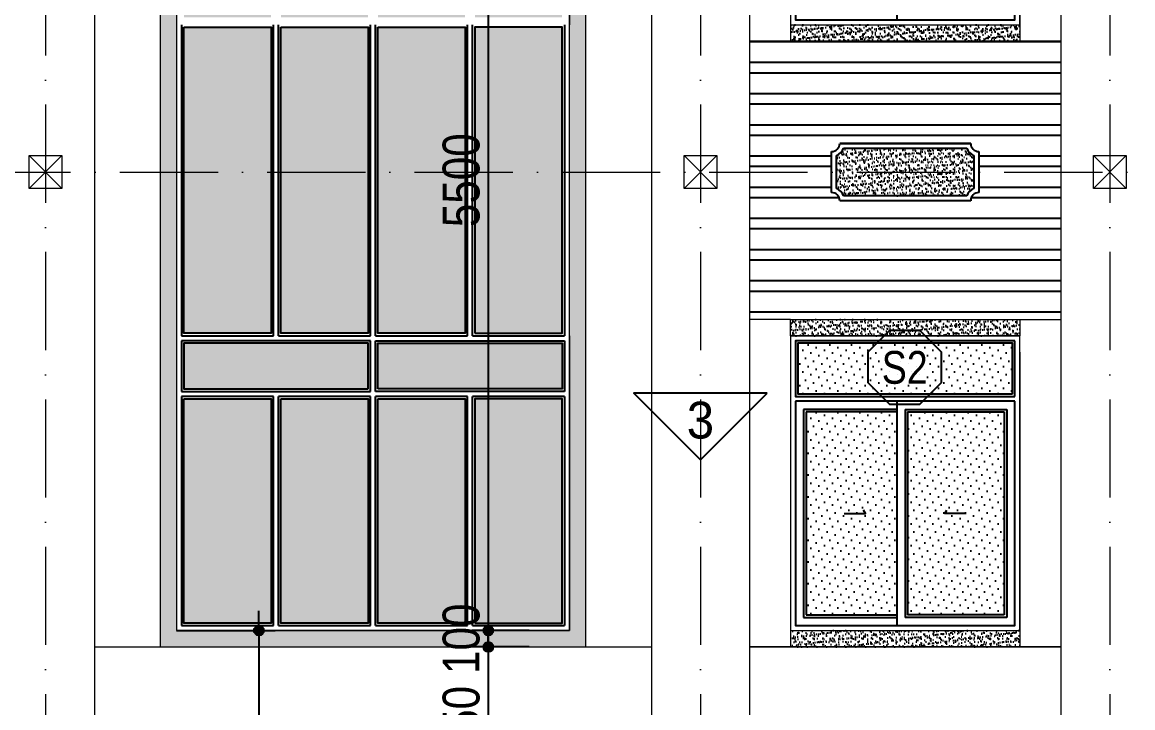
# Model space of a CAD drawing. Extents: x -1107188 to -523840, y 39692 to 514392.
# Drawn here: x -1084518 to -1077736, y 413330 to 417517 of the extents above; entities that cross this region are included whole.
import ezdxf
from ezdxf.enums import TextEntityAlignment as Align

# ---------------------------------------------------------------- set-up
doc = ezdxf.new("R2010")
doc.units = 0
doc.linetypes.add('ACAD_ISO10W100', pattern=[18, 12, -3, 0, -3])
doc.layers.get('DEFPOINTS').update_dxf_attribs({"linetype": 'CONTINUOUS'})
for name, color, linetype in [('009', 251, 'CONTINUOUS'), ('DIM', 1, 'CONTINUOUS'), ('DOOR', 20, 'CONTINUOUS'), ('HACTH', 8, 'CONTINUOUS'), ('HATCH', 8, 'CONTINUOUS'), ('KINH 1', 142, 'CONTINUOUS'), ('netthay', 2, 'CONTINUOUS'), ('TAGS', 60, 'CONTINUOUS')]:
    doc.layers.add(name, color=color, linetype=linetype)
doc.layers.add('NET-THAY', color=2, linetype='CONTINUOUS', lineweight=13)
doc.layers.add('TRUC', color=24, linetype='CONTINUOUS', lineweight=0)
doc.styles.add('AVO', font='')
doc.styles.add('HEL-CONDENSE', font='')
doc.styles.add('VNI-HELVE-CONDENSEN', font='')
doc.styles.get('AVO').set_extended_font_data('VNI-Avo')
doc.styles.get('HEL-CONDENSE').set_extended_font_data('VNI-Helve-Condense')
doc.styles.get('VNI-HELVE-CONDENSEN').set_extended_font_data('VNI-Helve-Condense')
doc.dimstyles.new('D100', dxfattribs={"dimtxt": 225, "dimasz": 1.2, "dimexe": 100, "dimexo": 0, "dimgap": 50, "dimtad": 1, "dimdec": 0, "dimzin": 13, "dimdsep": 46, "dimtxsty": 'HEL-CONDENSE', "dimblk": 'D50', "dimcen": 0, "dimclrd": 1, "dimclre": 1, "dimclrt": 7, "dimadec": 0, "dimazin": 0, "dimtfac": 1, "dimtdec": 0, "dimtmove": 0, "dimatfit": 3, "dimldrblk": 'D50', "dimfxl": 1, "dimtolj": 1, "dimtzin": 13, "dimarcsym": 0})
pattern_1 = [(37.5, (-2396478.653, 162683.128), (-1.2000235, 36.7059928), [0, -28.956, 0, -32.385, 0, -30.95625]), (7.5, (-2396478.653, 162683.13), (33.7142462, 53.7618825), [0, -15.621, 0, -26.0985, 0, -10.00125]), (327.5, (-2396502.085, 162683.128), (59.3244278, 0.10778885), [0, -9.525, 0, -34.29, 0, -44.7675]), (317.5, (-2396502.085, 162683.13), (57.266734, 16.7196992), [0, -4.7625, 0, -22.479, 0, -25.7175])]

# ---------------------------------------------------------------- blocks, each defined once
blk = doc.blocks.new('KH-CUADI')
at = {"layer": 'TAGS'}
blk.add_lwpolyline([(-124.3, 300), (-300, 124.3), (-300, -124.3), (-124.3, -300), (124.3, -300), (300, -124.3), (300, 124.3), (124.3, 300)], close=True, dxfattribs=at)
at = {"layer": 'TAGS', "style": 'VNI-HELVE-CONDENSEN'}
blk.add_attdef('D', text='', height=300, dxfattribs=at).set_placement((0, 0), align=Align.MIDDLE)
blk = doc.blocks.new('A$C5F62150E')
at = {"layer": 'KINH 1'}
h = blk.add_hatch(dxfattribs=at)
h.set_pattern_fill('DOTS', color=256, scale=750, angle=45, style=0)
h.set_pattern_definition([(45, (0, 0), (-16.5728, 49.71845), [0, -46.875])])
h.paths.add_polyline_path([(2528.9, 1072.2), (1218.9, 1072.2), (1218.9, 762.2), (2528.9, 762.2)])
h.paths.add_polyline_path([(1823.9, 652.2), (1268.9, 652.2), (1268.9, -587.8), (1823.9, -587.8)])
h.paths.add_polyline_path([(2478.9, 652.2), (1888.9, 652.2), (1888.9, -587.8), (2478.9, -587.8)])
at = {"layer": 'DOOR'}
for p, q in [((2543.9, 747.2), (2543.9, 1087.2)), ((2543.9, 717.2), (1203.9, 717.2)), ((1823.9, 717.2), (1823.9, -652.8)), ((1823.9, 667.2), (1253.9, 667.2)), ((1253.9, 667.2), (1253.9, -602.8)), ((1873.9, 667.2), (1873.9, -602.8)), ((1873.9, 667.2), (2493.9, 667.2)), ((2493.9, 667.2), (2493.9, -602.8)), ((1253.9, -602.8), (1823.9, -602.8)), ((2493.9, -602.8), (1873.9, -602.8))]:
    blk.add_line(p, q, dxfattribs=at)
at = {"layer": 'DOOR', "color": 8}
for p, q in [((1823.9, 652.2), (1268.9, 652.2)), ((1268.9, 652.2), (1268.9, -587.8)), ((1888.9, 652.2), (1888.9, -587.8)), ((1888.9, 652.2), (2478.9, 652.2)), ((2478.9, 652.2), (2478.9, -587.8)), ((1268.9, -587.8), (1823.9, -587.8)), ((2478.9, -587.8), (1888.9, -587.8))]:
    blk.add_line(p, q, dxfattribs=at)
at = {"layer": 'DOOR'}
for points in [[(2543.9, 1087.2), (1203.9, 1087.2), (1203.9, 747.2), (2543.9, 747.2)], [(1203.9, 717.2), (1203.9, -652.8), (2543.9, -652.8), (2543.9, 717.2)], [(1501.6, 32.3), (1632, 32.3), (1618.7, 53)], [(2246.2, 32.3), (2115.8, 32.3), (2129.1, 53)]]:
    blk.add_lwpolyline(points, dxfattribs=at)
at = {"layer": 'DOOR', "color": 8}
blk.add_lwpolyline([(2528.9, 762.2), (2528.9, 1072.2), (1218.9, 1072.2), (1218.9, 762.2), (2528.9, 762.2)], close=True, dxfattribs=at)
at = {"layer": 'NET-THAY'}
for p, q in [((1173.9, 1117.2), (2573.9, 1117.2)), ((2573.9, -682.8), (2573.9, 1117.2)), ((1173.9, -682.8), (2573.9, -682.8))]:
    blk.add_line(p, q, dxfattribs=at)
blk.add_lwpolyline([(1173.9, 1117.2), (1173.9, -682.8)], dxfattribs=at)
at = {"layer": 'TAGS', "linetype": 'Continuous'}
ref = blk.add_blockref('KH-CUADI', (1871, 924.3), dxfattribs=dict(at, xscale=0.75, yscale=0.75, zscale=0.75, rotation=180))
ref.add_attrib('D', 'S2', dxfattribs={"color": 7, "height": 200, "style": 'VNI-HELVE-CONDENSEN'}).set_placement((1871, 924.3), align=Align.MIDDLE)
blk = doc.blocks.new('D50')
at = {"layer": 'DIM'}
blk.add_hatch(color=256, dxfattribs=at).paths.add_polyline_path([(25, 0, 1), (-25, 0, 1)])
blk.add_line((25, 0), (100, 0), dxfattribs=at)
blk.add_circle((0, 0), 25, dxfattribs=at)
blk = doc.blocks.new('*D869')
at = {"layer": 'DEFPOINTS', "color": 0, "linetype": 'Continuous', "transparency": 16777216}
for p in [(-1081421.1, 419301.6), (-1081671.5, 413801.6), (-1081421.1, 413801.6)]:
    blk.add_point(p, dxfattribs=at)
at = {"layer": 'DIM', "color": 1, "linetype": 'Continuous', "lineweight": -2, "transparency": 16777216}
for p, q in [((-1081421.1, 419301.6), (-1081771.5, 419301.6)), ((-1081671.5, 419300.4), (-1081671.5, 413802.8)), ((-1081421.1, 413801.6), (-1081771.5, 413801.6))]:
    blk.add_line(p, q, dxfattribs=at)
at = {"layer": 'DIM', "color": 1, "linetype": 'Continuous', "lineweight": -2, "transparency": 16777216, "xscale": 1.199999999999999, "yscale": 1.199999999999999, "zscale": 1.199999999999999}
for p, rotation in [((-1081671.5, 419301.6), 90), ((-1081671.5, 413801.6), 270)]:
    blk.add_blockref('D50', p, dxfattribs=dict(at, rotation=rotation))
at = {"layer": 'DIM', "color": 7, "linetype": 'Continuous', "transparency": 16777216, "insert": (-1081836.4, 416551.6), "char_height": 225, "attachment_point": 5, "rotation": 90, "style": 'HEL-CONDENSE'}
blk.add_mtext('\\A1;5500', dxfattribs=at)
blk = doc.blocks.new('*D870')
at = {"layer": 'DEFPOINTS', "color": 0, "linetype": 'Continuous', "transparency": 16777216}
for p in [(-1081421.1, 413801.6), (-1081671.5, 413701.6), (-1081421.1, 413701.6)]:
    blk.add_point(p, dxfattribs=at)
at = {"layer": 'DIM', "color": 1, "linetype": 'Continuous', "lineweight": -2, "transparency": 16777216}
for p, q in [((-1081421.1, 413801.6), (-1081771.5, 413801.6)), ((-1081671.5, 413802.8), (-1081671.5, 413804)), ((-1081671.5, 413801.6), (-1081671.5, 413701.6)), ((-1081421.1, 413701.6), (-1081771.5, 413701.6)), ((-1081671.5, 413700.4), (-1081671.5, 413699.2))]:
    blk.add_line(p, q, dxfattribs=at)
at = {"layer": 'DIM', "color": 1, "linetype": 'Continuous', "lineweight": -2, "transparency": 16777216, "xscale": 1.199999999999999, "yscale": 1.199999999999999, "zscale": 1.199999999999999}
for p, rotation in [((-1081671.5, 413801.6), 270), ((-1081671.5, 413701.6), 90)]:
    blk.add_blockref('D50', p, dxfattribs=dict(at, rotation=rotation))
at = {"layer": 'DIM', "color": 7, "linetype": 'Continuous', "transparency": 16777216, "insert": (-1081836.4, 413751.6), "char_height": 225, "attachment_point": 5, "rotation": 90, "style": 'HEL-CONDENSE'}
blk.add_mtext('\\A1;100', dxfattribs=at)
blk = doc.blocks.new('*D849')
at = {"layer": 'DEFPOINTS', "color": 0, "linetype": 'Continuous', "transparency": 16777216}
for p in [(-1081421.1, 413701.6), (-1081671.5, 412651.6), (-1081368, 412651.6)]:
    blk.add_point(p, dxfattribs=at)
at = {"layer": 'DIM', "color": 1, "linetype": 'Continuous', "lineweight": -2, "transparency": 16777216}
for p, q in [((-1081421.1, 413701.6), (-1081771.5, 413701.6)), ((-1081671.5, 413700.4), (-1081671.5, 412652.8)), ((-1081368, 412651.6), (-1081771.5, 412651.6))]:
    blk.add_line(p, q, dxfattribs=at)
at = {"layer": 'DIM', "color": 1, "linetype": 'Continuous', "lineweight": -2, "transparency": 16777216, "xscale": 1.199999999999999, "yscale": 1.199999999999999, "zscale": 1.199999999999999}
for p, rotation in [((-1081671.5, 413701.6), 90), ((-1081671.5, 412651.6), 270)]:
    blk.add_blockref('D50', p, dxfattribs=dict(at, rotation=rotation))
at = {"layer": 'DIM', "color": 7, "linetype": 'Continuous', "transparency": 16777216, "insert": (-1081836.4, 413176.6), "char_height": 225, "attachment_point": 5, "rotation": 90, "style": 'HEL-CONDENSE'}
blk.add_mtext('\\A1;1050', dxfattribs=at)
blk = doc.blocks.new('TUONG-NAM')
at = {"layer": 'TAGS'}
blk.add_lwpolyline([(-452.5, -452.5), (452.5, -452.5), (0, 0)], close=True, dxfattribs=at)
at = {"layer": 'TAGS', "linetype": 'Continuous', "style": 'AVO'}
blk.add_attdef('KH-TUONG', text='', height=250, dxfattribs=at).set_placement((0.5, -269.3), align=Align.MIDDLE_CENTER)
blk = doc.blocks.new('*D888')
at = {"layer": '009', "color": 1, "lineweight": -2, "transparency": 16777216}
for p, q in [((-1083575.8, 413801.6), (-1082972.5, 413801.6)), ((-1083072.5, 413800.4), (-1083072.5, 410302.8)), ((-1083682.4, 410301.6), (-1082972.5, 410301.6))]:
    blk.add_line(p, q, dxfattribs=at)
at = {"layer": 'DEFPOINTS', "color": 0, "transparency": 16777216}
for p in [(-1083575.8, 413801.6), (-1083682.4, 410301.6), (-1083072.5, 410301.6)]:
    blk.add_point(p, dxfattribs=at)
at = {"layer": '009', "color": 1, "lineweight": -2, "transparency": 16777216, "xscale": 1.199999999999999, "yscale": 1.199999999999999, "zscale": 1.199999999999999}
for p, rotation in [((-1083072.5, 413801.6), 90), ((-1083072.5, 410301.6), 270)]:
    blk.add_blockref('D50', p, dxfattribs=dict(at, rotation=rotation))
at = {"layer": '009', "color": 7, "transparency": 16777216, "insert": (-1083237.4, 412051.6), "char_height": 225, "attachment_point": 5, "rotation": 90, "style": 'HEL-CONDENSE'}
blk.add_mtext('\\A1;3500', dxfattribs=at)

msp = doc.modelspace()

# ---------------------------------------------------------------- hatches: boundary and pattern name
at = {"layer": 'HACTH'}
h = msp.add_hatch(dxfattribs=at)
h.set_pattern_fill('ANSI32', color=256, scale=20, angle=135, style=0)
h.set_pattern_definition([(180, (-1259883.07, -48754.8), (-1e-14, -190.5), []), (180, (-1259946.57, -48691.3), (-1e-14, -190.5), [])])
h.paths.add_polyline_path([(-1096125.774, 417401.638), (-1098475.774, 417401.638), (-1098475.774, 416601.638), (-1097725.774, 416601.638), (-1097725.774, 416726.638, 0.41421356), (-1097675.774, 416776.638), (-1096875.774, 416776.638, 0.41421356), (-1096825.774, 416726.638), (-1096825.774, 416601.638), (-1096125.774, 416601.638)])
h.paths.add_polyline_path([(-1093175.774, 417389.757), (-1095525.774, 417389.757), (-1095525.774, 416601.638), (-1094825.774, 416601.638), (-1094825.774, 416726.638, 0.41421356), (-1094775.774, 416776.638), (-1093975.774, 416776.638, 0.41421356), (-1093925.774, 416726.638), (-1093925.774, 416601.638), (-1093175.774, 416601.638)])
h.paths.add_polyline_path([(-1090175.774, 417389.757), (-1092575.774, 417389.757), (-1092575.774, 416601.638), (-1091825.774, 416601.638), (-1091825.774, 416726.638, 0.41421356), (-1091775.774, 416776.638), (-1090975.774, 416776.638, 0.41421356), (-1090925.774, 416726.638), (-1090925.774, 416601.638), (-1090175.774, 416601.638)])
h.paths.add_polyline_path([(-1087175.774, 417401.638), (-1089575.774, 417401.638), (-1089575.774, 416601.638), (-1088825.774, 416601.638), (-1088825.774, 416726.638, 0.41421356), (-1088775.774, 416776.638), (-1087975.774, 416776.638, 0.41421356), (-1087925.774, 416726.638), (-1087925.774, 416601.638), (-1087175.774, 416601.638), (-1087175.774, 417001.638)])
h.paths.add_polyline_path([(-1084675.774, 417401.638), (-1086575.774, 417401.638), (-1086575.774, 417001.638), (-1086575.774, 416601.638), (-1086075.774, 416601.638), (-1086075.774, 416726.638, 0.41421356), (-1086025.774, 416776.638), (-1085225.774, 416776.638, 0.41421356), (-1085175.774, 416726.638), (-1085175.774, 416601.638), (-1084675.774, 416601.638), (-1084675.774, 417001.638)])
h.paths.add_polyline_path([(-1078175.774, 417401.638), (-1080075.774, 417401.638), (-1080075.774, 416601.638), (-1079575.774, 416601.638), (-1079575.774, 416726.638, 0.41421356), (-1079525.774, 416776.638), (-1078725.774, 416776.638, 0.41421356), (-1078675.774, 416726.638), (-1078675.774, 416601.638), (-1078175.774, 416601.638)])
h.paths.add_polyline_path([(-1075175.774, 417401.638), (-1077575.774, 417401.638), (-1077575.774, 416601.638), (-1076825.774, 416601.638), (-1076825.774, 416726.638, 0.41421356), (-1076775.774, 416776.638), (-1075975.774, 416776.638, 0.41421356), (-1075925.774, 416726.638), (-1075925.774, 416601.638), (-1075175.774, 416601.638)])
h.paths.add_polyline_path([(-1072175.774, 417389.757), (-1074575.774, 417389.757), (-1074575.774, 416601.638), (-1073825.774, 416601.638), (-1073825.774, 416726.638, 0.41421356), (-1073775.774, 416776.638), (-1072975.774, 416776.638, 0.41421356), (-1072925.774, 416726.638), (-1072925.774, 416601.638), (-1072175.774, 416601.638)])
edge = h.paths.add_edge_path()
edge.add_line((-1074575.774, 415701.638), (-1072175.774, 415701.638))
edge.add_line((-1072175.774, 415701.638), (-1072175.774, 416601.638))
edge.add_line((-1072175.774, 416601.638), (-1072925.774, 416601.638))
edge.add_line((-1072925.774, 416601.638), (-1072925.774, 416476.638))
edge.add_arc((-1072925.774, 416426.638), 50, 90, 180)
edge.add_line((-1072975.774, 416426.638), (-1073775.774, 416426.638))
edge.add_arc((-1073825.774, 416426.638), 50, 0, 90)
edge.add_line((-1073825.774, 416476.638), (-1073825.774, 416601.638))
edge.add_line((-1073825.774, 416601.638), (-1074575.774, 416601.638))
edge.add_line((-1074575.774, 416601.638), (-1074575.774, 415701.638))
edge = h.paths.add_edge_path()
edge.add_line((-1077575.774, 415701.638), (-1075175.774, 415701.638))
edge.add_line((-1075175.774, 415701.638), (-1075175.774, 416601.638))
edge.add_line((-1075175.774, 416601.638), (-1075925.774, 416601.638))
edge.add_line((-1075925.774, 416601.638), (-1075925.774, 416476.638))
edge.add_arc((-1075925.774, 416426.638), 50, 90, 180)
edge.add_line((-1075975.774, 416426.638), (-1076775.774, 416426.638))
edge.add_arc((-1076825.774, 416426.638), 50, 0, 90)
edge.add_line((-1076825.774, 416476.638), (-1076825.774, 416601.638))
edge.add_line((-1076825.774, 416601.638), (-1077575.774, 416601.638))
edge.add_line((-1077575.774, 416601.638), (-1077575.774, 415701.638))
edge = h.paths.add_edge_path()
edge.add_line((-1080075.774, 415701.638), (-1078175.774, 415701.638))
edge.add_line((-1078175.774, 415701.638), (-1078175.774, 416601.638))
edge.add_line((-1078175.774, 416601.638), (-1078675.774, 416601.638))
edge.add_line((-1078675.774, 416601.638), (-1078675.774, 416476.638))
edge.add_arc((-1078675.774, 416426.638), 50, 90, 180)
edge.add_line((-1078725.774, 416426.638), (-1079525.774, 416426.638))
edge.add_arc((-1079575.774, 416426.638), 50, 0, 90)
edge.add_line((-1079575.774, 416476.638), (-1079575.774, 416601.638))
edge.add_line((-1079575.774, 416601.638), (-1080075.774, 416601.638))
edge.add_line((-1080075.774, 416601.638), (-1080075.774, 415701.638))
edge = h.paths.add_edge_path()
edge.add_line((-1086575.774, 415701.638), (-1084675.774, 415701.638))
edge.add_line((-1084675.774, 415701.638), (-1084675.774, 416601.638))
edge.add_line((-1084675.774, 416601.638), (-1085175.774, 416601.638))
edge.add_line((-1085175.774, 416601.638), (-1085175.774, 416476.638))
edge.add_arc((-1085175.774, 416426.638), 50, 90, 180)
edge.add_line((-1085225.774, 416426.638), (-1086025.774, 416426.638))
edge.add_arc((-1086075.774, 416426.638), 50, 0, 90)
edge.add_line((-1086075.774, 416476.638), (-1086075.774, 416601.638))
edge.add_line((-1086075.774, 416601.638), (-1086575.774, 416601.638))
edge.add_line((-1086575.774, 416601.638), (-1086575.774, 415701.638))
edge = h.paths.add_edge_path()
edge.add_line((-1089575.774, 415701.638), (-1087175.774, 415701.638))
edge.add_line((-1087175.774, 415701.638), (-1087175.774, 416601.638))
edge.add_line((-1087175.774, 416601.638), (-1087925.774, 416601.638))
edge.add_line((-1087925.774, 416601.638), (-1087925.774, 416476.638))
edge.add_arc((-1087925.774, 416426.638), 50, 90, 180)
edge.add_line((-1087975.774, 416426.638), (-1088775.774, 416426.638))
edge.add_arc((-1088825.774, 416426.638), 50, 0, 90)
edge.add_line((-1088825.774, 416476.638), (-1088825.774, 416601.638))
edge.add_line((-1088825.774, 416601.638), (-1089575.774, 416601.638))
edge.add_line((-1089575.774, 416601.638), (-1089575.774, 415701.638))
edge = h.paths.add_edge_path()
edge.add_line((-1092575.774, 415701.638), (-1090175.774, 415701.638))
edge.add_line((-1090175.774, 415701.638), (-1090175.774, 416601.638))
edge.add_line((-1090175.774, 416601.638), (-1090925.774, 416601.638))
edge.add_line((-1090925.774, 416601.638), (-1090925.774, 416476.638))
edge.add_arc((-1090925.774, 416426.638), 50, 90, 180)
edge.add_line((-1090975.774, 416426.638), (-1091775.774, 416426.638))
edge.add_arc((-1091825.774, 416426.638), 50, 0, 90)
edge.add_line((-1091825.774, 416476.638), (-1091825.774, 416601.638))
edge.add_line((-1091825.774, 416601.638), (-1092575.774, 416601.638))
edge.add_line((-1092575.774, 416601.638), (-1092575.774, 415701.638))
edge = h.paths.add_edge_path()
edge.add_line((-1095525.774, 415701.638), (-1093175.774, 415701.638))
edge.add_line((-1093175.774, 415701.638), (-1093175.774, 416601.638))
edge.add_line((-1093175.774, 416601.638), (-1093925.774, 416601.638))
edge.add_line((-1093925.774, 416601.638), (-1093925.774, 416476.638))
edge.add_arc((-1093925.774, 416426.638), 50, 90, 180)
edge.add_line((-1093975.774, 416426.638), (-1094775.774, 416426.638))
edge.add_arc((-1094825.774, 416426.638), 50, 0, 90)
edge.add_line((-1094825.774, 416476.638), (-1094825.774, 416601.638))
edge.add_line((-1094825.774, 416601.638), (-1095525.774, 416601.638))
edge.add_line((-1095525.774, 416601.638), (-1095525.774, 415701.638))
edge = h.paths.add_edge_path()
edge.add_line((-1098475.774, 415701.638), (-1096125.774, 415701.638))
edge.add_line((-1096125.774, 415701.638), (-1096125.774, 416601.638))
edge.add_line((-1096125.774, 416601.638), (-1096825.774, 416601.638))
edge.add_line((-1096825.774, 416601.638), (-1096825.774, 416476.638))
edge.add_arc((-1096825.774, 416426.638), 50, 90, 180)
edge.add_line((-1096875.774, 416426.638), (-1097675.774, 416426.638))
edge.add_arc((-1097725.774, 416426.638), 50, 0, 90)
edge.add_line((-1097725.774, 416476.638), (-1097725.774, 416601.638))
edge.add_line((-1097725.774, 416601.638), (-1098475.774, 416601.638))
edge.add_line((-1098475.774, 416601.638), (-1098475.774, 415701.638))
at = {"layer": 'HATCH'}
h = msp.add_hatch(dxfattribs=at)
h.set_pattern_fill('AR-SAND', color=256, scale=0.75, style=0)
h.set_pattern_definition(pattern_1)
h.paths.add_polyline_path([(-1082375.774, 419401.638), (-1083675.769, 419401.638), (-1083675.772, 416601.638), (-1083575.772, 416601.638), (-1083575.771, 417501.638), (-1083575.774, 417501.638), (-1083575.774, 419301.638), (-1082375.774, 419301.638)])
h.paths.add_polyline_path([(-1083575.772, 416601.638), (-1083675.772, 416601.638), (-1083675.776, 413701.638), (-1082375.774, 413701.638), (-1082375.774, 413801.638), (-1083575.769, 413801.638), (-1083575.774, 413801.638), (-1083575.774, 415601.638), (-1083575.774, 415601.638)])
h.paths.add_polyline_path([(-1081075.769, 416601.638), (-1081175.769, 416601.638), (-1081175.769, 415501.638), (-1081175.769, 413801.638), (-1082375.774, 413801.638), (-1082375.774, 413701.638), (-1081075.769, 413701.638)])
h.paths.add_polyline_path([(-1081075.769, 419401.638), (-1082375.774, 419401.638), (-1082375.774, 419301.638), (-1081175.769, 419301.638), (-1081175.769, 416601.638), (-1081075.769, 416601.638)])
h = msp.add_hatch(dxfattribs=at)
h.set_pattern_fill('AR-SAND', color=256, scale=0.75, style=0)
h.set_pattern_definition(pattern_1)
h.paths.add_polyline_path([(-1078425.774, 417501.638), (-1079825.774, 417501.638), (-1079825.774, 417401.638), (-1078425.774, 417401.638)])
h = msp.add_hatch(dxfattribs=at)
h.set_pattern_fill('AR-SAND', color=256, scale=0.75, style=0)
h.set_pattern_definition(pattern_1)
h.paths.add_polyline_path([(-1079501.612, 416746.638, -0.20323136), (-1079545.774, 416702.476), (-1079545.774, 416500.8, -0.20323136), (-1079501.612, 416456.638), (-1078749.936, 416456.638, -0.20323136), (-1078705.774, 416500.8), (-1078705.774, 416702.476, -0.20323136), (-1078749.936, 416746.638)])
h = msp.add_hatch(dxfattribs=at)
h.set_pattern_fill('AR-SAND', color=256, scale=0.75, style=0)
h.set_pattern_definition(pattern_1)
h.paths.add_polyline_path([(-1079825.779, 415701.638), (-1078425.779, 415701.638), (-1078425.779, 415601.638), (-1079825.779, 415601.638)])
h = msp.add_hatch(dxfattribs=at)
h.set_pattern_fill('AR-SAND', color=256, scale=0.75, style=0)
h.set_pattern_definition(pattern_1)
h.paths.add_polyline_path([(-1078425.774, 413801.638), (-1079825.774, 413801.638), (-1079825.774, 413701.638), (-1078425.774, 413701.638)])
at = {"layer": 'KINH 1'}
h = msp.add_hatch(dxfattribs=at)
h.set_pattern_fill('DOTS', color=256, scale=750, angle=45, style=0)
h.set_pattern_definition([(45, (-2142157.97, 730940.948), (-16.5728152, 49.7184456), [0, -46.875])])
h.paths.add_polyline_path([(-1082405.769, 419256.638), (-1083530.769, 419256.638), (-1083530.769, 418946.638), (-1082405.769, 418946.638)])
h.paths.add_polyline_path([(-1081220.769, 419256.638), (-1082345.769, 419256.638), (-1082345.769, 418946.638), (-1081220.769, 418946.638)])
h.paths.add_polyline_path([(-1081220.769, 418886.638), (-1081753.269, 418886.638), (-1081753.269, 417546.638), (-1081220.769, 417546.638)])
h.paths.add_polyline_path([(-1081813.269, 418886.638), (-1082345.769, 418886.638), (-1082345.769, 417546.638), (-1081813.269, 417546.638)])
h.paths.add_polyline_path([(-1082405.769, 418886.638), (-1082938.269, 418886.638), (-1082938.269, 417546.638), (-1082405.769, 417546.638)])
h.paths.add_polyline_path([(-1082998.269, 418886.638), (-1083530.769, 418886.638), (-1083530.769, 417546.638), (-1082998.269, 417546.638)])
h.paths.add_polyline_path([(-1082998.269, 417486.638), (-1083530.769, 417486.638), (-1083530.769, 416601.638), (-1082998.269, 416601.638)])
h.paths.add_polyline_path([(-1082998.269, 416601.638), (-1083530.769, 416601.638), (-1083530.769, 415616.638), (-1082998.269, 415616.638)])
h.paths.add_polyline_path([(-1082405.769, 416601.638), (-1082938.269, 416601.638), (-1082938.269, 415616.638), (-1082405.769, 415616.638)])
h.paths.add_polyline_path([(-1082405.769, 417486.638), (-1082938.269, 417486.638), (-1082938.269, 416601.638), (-1082405.769, 416601.638)])
h.paths.add_polyline_path([(-1081813.269, 417486.638), (-1082345.769, 417486.638), (-1082345.769, 416601.638), (-1081813.269, 416601.638)])
h.paths.add_polyline_path([(-1081220.769, 417486.638), (-1081753.269, 417486.638), (-1081753.269, 416601.638), (-1081220.769, 416601.638)])
h.paths.add_polyline_path([(-1081220.769, 416601.638), (-1081753.269, 416601.638), (-1081753.269, 415616.638), (-1081220.769, 415616.638)])
h.paths.add_polyline_path([(-1081813.269, 416601.638), (-1082345.769, 416601.638), (-1082345.769, 415616.638), (-1081813.269, 415616.638)])
h.paths.add_polyline_path([(-1081220.769, 415556.638), (-1082345.769, 415556.638), (-1082345.769, 415276.638), (-1081220.769, 415276.638)])
h.paths.add_polyline_path([(-1082405.769, 415556.638), (-1083530.769, 415556.638), (-1083530.769, 415276.638), (-1082405.769, 415276.638)])
h.paths.add_polyline_path([(-1082998.269, 415216.638), (-1083530.769, 415216.638), (-1083530.769, 413846.638), (-1082998.269, 413846.638)])
h.paths.add_polyline_path([(-1082405.769, 415216.638), (-1082938.269, 415216.638), (-1082938.269, 413846.638), (-1082405.769, 413846.638)])
h.paths.add_polyline_path([(-1081813.269, 415216.638), (-1082345.769, 415216.638), (-1082345.769, 413846.638), (-1081813.269, 413846.638)])
h.paths.add_polyline_path([(-1081220.769, 415216.638), (-1081753.269, 415216.638), (-1081753.269, 413846.638), (-1081220.769, 413846.638)])

# ---------------------------------------------------------------- linework, layer by layer
at = {"layer": 'DOOR'}
for p, q in [((-1083545.769, 417501.638), (-1083545.769, 415601.638)), ((-1082983.269, 415601.638), (-1082983.269, 417501.638)), ((-1082953.269, 415601.638), (-1082953.269, 417501.638)), ((-1082390.769, 415601.638), (-1082390.769, 417501.638)), ((-1082360.769, 415601.638), (-1082360.769, 417501.638)), ((-1081798.269, 415601.638), (-1081798.269, 417501.638)), ((-1081768.269, 415601.638), (-1081768.269, 417501.638)), ((-1081205.769, 417501.638), (-1081205.769, 415601.638)), ((-1083545.769, 415601.638), (-1082983.269, 415601.638)), ((-1082390.769, 415571.638), (-1083545.769, 415571.638)), ((-1083545.769, 415571.638), (-1083545.769, 415261.638)), ((-1082953.269, 415601.638), (-1082390.769, 415601.638)), ((-1082390.769, 415261.638), (-1082390.769, 415571.638)), ((-1082360.769, 415601.638), (-1081798.269, 415601.638)), ((-1082360.769, 415261.638), (-1082360.769, 415571.638)), ((-1082360.769, 415571.638), (-1081205.769, 415571.638)), ((-1081768.269, 415601.638), (-1081205.769, 415601.638)), ((-1081205.769, 415571.638), (-1081205.769, 415261.638)), ((-1083545.769, 415261.638), (-1082390.769, 415261.638)), ((-1082983.269, 415231.638), (-1083545.769, 415231.638)), ((-1083545.769, 415231.638), (-1083545.769, 413831.638)), ((-1082983.269, 413831.638), (-1082983.269, 415231.638)), ((-1082390.769, 415231.638), (-1082953.269, 415231.638)), ((-1082953.269, 413831.638), (-1082953.269, 415231.638)), ((-1082390.769, 413831.638), (-1082390.769, 415231.638)), ((-1081205.769, 415261.638), (-1082360.769, 415261.638)), ((-1081798.269, 415231.638), (-1082360.769, 415231.638)), ((-1082360.769, 413831.638), (-1082360.769, 415231.638)), ((-1081798.269, 413831.638), (-1081798.269, 415231.638)), ((-1081205.769, 415231.638), (-1081768.269, 415231.638)), ((-1081768.269, 413831.638), (-1081768.269, 415231.638)), ((-1081205.769, 415231.638), (-1081205.769, 413831.638)), ((-1083545.769, 413831.638), (-1082983.269, 413831.638)), ((-1082953.269, 413831.638), (-1082390.769, 413831.638)), ((-1082360.769, 413831.638), (-1081798.269, 413831.638)), ((-1081768.269, 413831.638), (-1081205.769, 413831.638))]:
    msp.add_line(p, q, dxfattribs=at)
at = {"layer": 'DOOR', "color": 8}
for points in [[(-1083530.769, 417486.638), (-1082998.269, 417486.638), (-1082998.269, 415616.638), (-1083530.769, 415616.638)], [(-1082938.269, 417486.638), (-1082405.769, 417486.638), (-1082405.769, 415616.638), (-1082938.269, 415616.638)], [(-1082345.769, 417486.638), (-1081813.269, 417486.638), (-1081813.269, 415616.638), (-1082345.769, 415616.638)], [(-1081753.269, 415616.638), (-1081220.769, 415616.638), (-1081220.769, 417486.638), (-1081753.269, 417486.638)], [(-1082405.769, 415276.638), (-1082405.769, 415556.638), (-1083530.769, 415556.638), (-1083530.769, 415276.638), (-1082405.769, 415276.638)], [(-1082345.769, 415276.638), (-1082345.769, 415556.638), (-1081220.769, 415556.638), (-1081220.769, 415276.638), (-1082345.769, 415276.638)], [(-1083530.769, 415216.638), (-1082998.269, 415216.638), (-1082998.269, 413846.638), (-1083530.769, 413846.638)], [(-1082938.269, 415216.638), (-1082405.769, 415216.638), (-1082405.769, 413846.638), (-1082938.269, 413846.638)], [(-1082345.769, 415216.638), (-1081813.269, 415216.638), (-1081813.269, 413846.638), (-1082345.769, 413846.638)], [(-1081753.269, 413846.638), (-1081220.769, 413846.638), (-1081220.769, 415216.638), (-1081753.269, 415216.638)]]:
    msp.add_lwpolyline(points, close=True, dxfattribs=at)
at = {"layer": 'NET-THAY'}
for p, q in [((-1081075.769, 413701.638), (-1081075.769, 419401.638)), ((-1081175.769, 415501.638), (-1081175.769, 419301.638)), ((-1080075.774, 417401.638), (-1078175.774, 417401.638)), ((-1079825.779, 415701.638), (-1080075.774, 415701.638)), ((-1078425.779, 415701.638), (-1078175.774, 415701.638)), ((-1081175.769, 413801.638), (-1081175.769, 415501.638)), ((-1081175.774, 413801.638), (-1083575.774, 413801.638)), ((-1083575.769, 413801.638), (-1081175.769, 413801.638))]:
    msp.add_line(p, q, dxfattribs=at)
for points in [[(-1084075.774, 420201.638), (-1084075.774, 410901.638)], [(-1080675.774, 420201.638), (-1080675.774, 416301.638)], [(-1080075.774, 420201.638), (-1080075.774, 410901.638)], [(-1078175.774, 420201.638), (-1078175.774, 416301.638)], [(-1083675.769, 419401.638), (-1083675.776, 413701.638)], [(-1083575.774, 419301.638), (-1083575.774, 417501.638)], [(-1083575.769, 419301.638), (-1083575.774, 415601.638)], [(-1081175.774, 419301.638), (-1081175.774, 417501.638)], [(-1079825.774, 419201.638), (-1079825.774, 417401.638)], [(-1078425.774, 419201.638), (-1078425.774, 417401.638)], [(-1079825.774, 417501.638), (-1078425.774, 417501.638)], [(-1078175.774, 417401.638), (-1080075.774, 417401.638)], [(-1084475.774, 416701.638), (-1084275.774, 416701.638), (-1084275.774, 416501.638), (-1084475.774, 416501.638), (-1084475.774, 416701.638)], [(-1084275.774, 416701.638), (-1084475.774, 416501.638)], [(-1084475.774, 416701.638), (-1084275.774, 416501.638)], [(-1080475.774, 416701.638), (-1080275.774, 416701.638), (-1080275.774, 416501.638), (-1080475.774, 416501.638), (-1080475.774, 416701.638)], [(-1080275.774, 416701.638), (-1080475.774, 416501.638)], [(-1080475.774, 416701.638), (-1080275.774, 416501.638)], [(-1077975.774, 416701.638), (-1077775.774, 416701.638), (-1077775.774, 416501.638), (-1077975.774, 416501.638), (-1077975.774, 416701.638)], [(-1077775.774, 416701.638), (-1077975.774, 416501.638)], [(-1077975.774, 416701.638), (-1077775.774, 416501.638)], [(-1080675.774, 416301.638), (-1080675.774, 412651.638)], [(-1078175.774, 416301.638), (-1078175.774, 412651.638)], [(-1083575.774, 415601.638), (-1083575.774, 413801.638)], [(-1083575.769, 415601.638), (-1083575.769, 413801.638)], [(-1081175.774, 415601.638), (-1081175.774, 413801.638)], [(-1079825.774, 415601.638), (-1078425.774, 415601.638)], [(-1079825.774, 415501.638), (-1079825.774, 413701.638)], [(-1078425.774, 415501.638), (-1078425.774, 413701.638)], [(-1079825.774, 413801.638), (-1078425.774, 413801.638)], [(-1084075.774, 413701.638), (-1080675.774, 413701.638)], [(-1080075.774, 413701.638), (-1078525.774, 413701.638)], [(-1080075.774, 413701.638), (-1078175.774, 413701.638)], [(-1078175.774, 413701.638), (-1080075.774, 413701.638)], [(-1080075.774, 413701.638), (-1078525.774, 413701.638)], [(-1080075.774, 413701.638), (-1078175.774, 413701.638)], [(-1078175.774, 413701.638), (-1080075.774, 413701.638)], [(-1078175.774, 413701.638), (-1080075.774, 413701.638)]]:
    msp.add_lwpolyline(points, dxfattribs=at)
msp.add_lwpolyline([(-1079825.779, 415701.638), (-1078425.779, 415701.638), (-1078425.779, 415601.638), (-1079825.779, 415601.638)], close=True, dxfattribs=at)
at = {"layer": 'netthay'}
for points in [[(-1079525.774, 416776.638), (-1078725.774, 416776.638)], [(-1078725.774, 416776.638), (-1079525.774, 416776.638)], [(-1079575.774, 416476.638), (-1079575.774, 416726.638)], [(-1079545.774, 416500.8), (-1079545.774, 416702.476)], [(-1079501.612, 416746.638), (-1078749.936, 416746.638)], [(-1078705.774, 416702.476), (-1078705.774, 416500.8)], [(-1078675.774, 416726.638), (-1078675.774, 416476.638)], [(-1078749.936, 416456.638), (-1079501.612, 416456.638)], [(-1078725.774, 416426.638), (-1079525.774, 416426.638)]]:
    msp.add_lwpolyline(points, dxfattribs=at)
for centre, radius, start, end in [((-1079575.774, 416776.638), 50, 270, 0), ((-1079575.774, 416776.638), 50, 270, 0), ((-1078675.774, 416776.638), 50, 180, 270), ((-1078675.774, 416776.638), 50, 180, 270), ((-1079575.774, 416776.638), 80, 292.0243128, 337.9756872), ((-1078675.774, 416776.638), 80, 202.0243128, 247.9756872), ((-1079575.774, 416426.638), 80, 22.0243128, 67.9756872), ((-1078675.774, 416426.638), 80, 112.0243128, 157.9756872), ((-1079575.774, 416426.638), 50, 0, 90), ((-1078675.774, 416426.638), 50, 90, 180)]:
    msp.add_arc(centre, radius, start, end, dxfattribs=at)
at = {"layer": 'TRUC', "linetype": 'ACAD_ISO10W100', "ltscale": 50}
for points in [[(-1084375.774, 424214.293), (-1084375.774, 409851.638)], [(-1084375.774, 424214.293), (-1084375.774, 409851.638)], [(-1080375.774, 424214.293), (-1080375.774, 409851.638)], [(-1077875.774, 424214.293), (-1077875.774, 409851.638)], [(-1100124.007, 416601.638), (-1064655.569, 416601.638)]]:
    msp.add_lwpolyline(points, dxfattribs=at)

# ---------------------------------------------------------------- block references
at = {"layer": 'DOOR'}
for p in [(-1080999.669, 418184.41), (-1080999.669, 414484.41)]:
    msp.add_blockref('A$C5F62150E', p, dxfattribs=at)
at = {"layer": 'TAGS', "linetype": 'Continuous'}
ref = msp.add_blockref('TUONG-NAM', (-1080375.774, 414844.297), dxfattribs=dict(at, xscale=0.8999999999068677, yscale=0.9000000000232831, zscale=0.9, rotation=180))
ref.add_attrib('KH-TUONG', '3', dxfattribs={"color": 7, "linetype": 'Continuous', "height": 225, "style": 'AVO'}).set_placement((-1080376.219, 415086.651), align=Align.MIDDLE_CENTER)

# ---------------------------------------------------------------- dimensions: what is measured, and where the dimension line sits
at = {"layer": '009'}
dim = msp.add_linear_dim(base=(-1083072.509, 410301.638), p1=(-1083575.774, 413801.638), p2=(-1083682.368, 410301.638), angle=90, dimstyle='D100', dxfattribs=at)
dim.commit()
dim.dimension.update_dxf_attribs({"geometry": '*D888', "text_midpoint": (-1083237.409, 412051.638)})
at = {"layer": 'DIM', "linetype": 'Continuous'}
for base, p1, p2, picture, middle in [((-1081671.531, 413801.638), (-1081421.077, 419301.638), (-1081421.077, 413801.638), '*D869', (-1081836.431, 416551.638)), ((-1081671.531, 412651.638), (-1081421.077, 413701.638), (-1081367.959, 412651.638), '*D849', (-1081836.431, 413176.638))]:
    dim = msp.add_linear_dim(base=base, p1=p1, p2=p2, angle=90, dimstyle='D100', override={"dimtmove": 1}, dxfattribs=at)
    dim.commit()
    dim.dimension.update_dxf_attribs({"geometry": picture, "text_midpoint": middle})
dim = msp.add_linear_dim(base=(-1081671.531, 413701.638), p1=(-1081421.077, 413801.638), p2=(-1081421.077, 413701.638), angle=90, dimstyle='D100', override={"dimtmove": 1}, dxfattribs=at)
dim.commit()
dim.dimension.update_dxf_attribs({"geometry": '*D870', "text_midpoint": (-1081671.531, 413751.638), "dimtype": 160})

doc.saveas('drawing.dxf')
